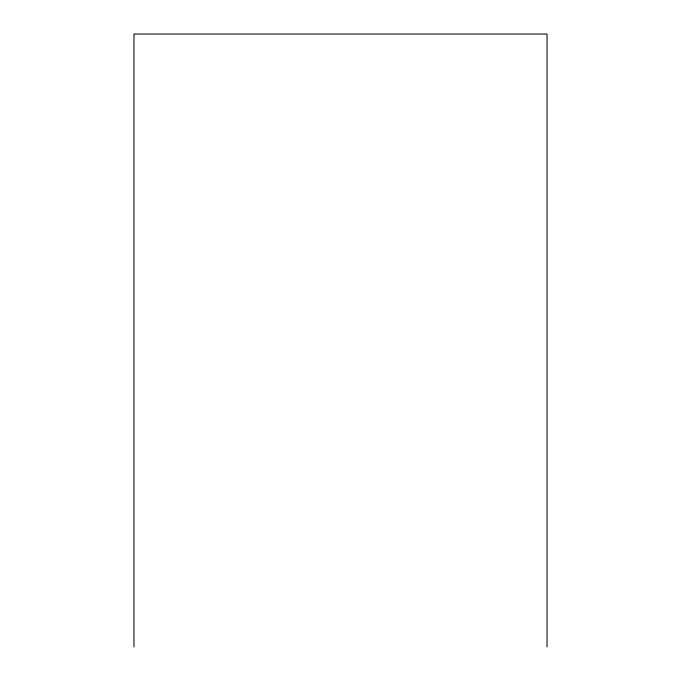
<?xml version="1.0" encoding="UTF-8"?>
<svg xmlns="http://www.w3.org/2000/svg" width="681" height="681" viewBox="0 0 681 681"><rect width="100%" height="100%" fill="white"/><g stroke="black" fill="none" stroke-linecap="round" stroke-linejoin="round"><path stroke-width="1.02" d="M547.039 646.95L547.039 34.05L133.961 34.05L133.961 646.95"/></g></svg>
